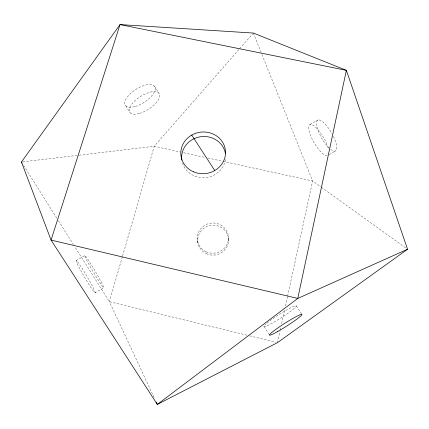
<?xml version="1.0" encoding="UTF-8"?>
<svg xmlns="http://www.w3.org/2000/svg" width="429" height="429" viewBox="0 0 429 429"><rect width="100%" height="100%" fill="white"/><g stroke="black" fill="none" stroke-linecap="round" stroke-linejoin="round"><path stroke-width="0.32" stroke-dasharray="2.15 1.61" d="M277.488 342.637L280.046 330.856M280.191 330.201L280.898 326.93M281.612 323.659L284.883 308.607M285.457 305.99L287.446 296.825M287.591 296.171L312.634 180.99L261.331 52.944M122.345 256.719L109.374 301.662L154.762 398.981M122.533 256.075L154.226 146.278L239.259 49.158M239.698 48.654L252.917 33.559M95.045 292.846A18.742 1.249 59.6 0 0 82.507 269.042A18.742 1.249 59.6 0 0 79.462 268.125A18.742 1.249 59.6 0 0 95.045 292.846L103.636 287.779A18.71 0.997 59.6 0 0 90.905 264.141A18.71 0.997 59.6 0 0 88.24 263.004A18.71 0.997 59.6 0 0 103.636 287.779M329.252 154.606L335.95 150.659M76.142 260.591L84.765 255.571M310.108 124.507L317.948 119.943M22.78 161.851L78.545 155.244M79.209 155.164L154.226 146.278L180.411 152.016M183.682 152.735L205.282 157.464M207.899 158.038L222.302 161.197M222.957 161.342L312.634 180.99L320.769 186.84M246.981 335.199L109.374 301.662L74.844 246.82M249.576 335.832L275.536 342.165M321.31 187.232L405.925 248.064M154.542 86.39L159.062 93.383M296.348 305.807L301.549 313.851M23.584 165.401L56.692 217.986M58.473 220.812L73.423 244.557M125.697 105.652L130.11 112.704M264.055 326.582L268.79 334.143M253.357 33.054L261.079 52.322M197.479 240.637L197.882 242.68M228.48 238.417L228.55 240.487M327.198 155.722A17.873 5.362 59.6 0 1 311.293 137.221A17.873 5.362 59.6 0 1 313.889 125.788A17.873 5.362 59.6 0 1 328.582 149.651M333.387 136.379A17.846 5.572 59.6 0 1 330.373 149.072A17.846 5.572 59.6 0 1 316.414 122.431A17.846 5.572 59.6 0 1 331.987 133.703M267.01 323.075A19.23 1.92 -32.5 0 1 294.777 306A19.23 1.92 -32.5 0 1 279.563 318.806A19.23 1.92 -32.5 0 1 266.093 323.847M225.488 159.497A22.045 20.581 -6.5 0 1 205.325 177.601A22.045 20.581 -6.5 0 1 182.507 163.181M139.672 113.395A17.423 7.534 -32.5 0 0 159.416 93.994A17.423 7.534 -32.5 0 0 134.352 101.341A17.423 7.534 -32.5 0 0 139.672 113.395M135.301 106.467A17.364 7.701 -32.5 0 0 154.901 87.007A17.364 7.701 -32.5 0 0 129.821 94.176A17.364 7.701 -32.5 0 0 135.301 106.467M206.097 251.753A15.61 15.095 -6.5 0 0 228.442 236.878A15.61 15.095 -6.5 0 0 204.107 225.675A15.61 15.095 -6.5 0 0 206.097 251.753M206.403 253.689A15.444 14.951 -6.5 0 0 228.512 238.964A15.444 14.951 -6.5 0 0 204.435 227.869A15.444 14.951 -6.5 0 0 206.403 253.689"/><path stroke-width="0.64" d="M21.45 162.012L120.018 24.582L253.357 33.054L346.375 70.345L407.55 249.233L277.488 342.637L157.298 404.418L51.056 240.068L21.45 162.012L22.163 163.138M407.55 249.233L297.764 298.439L157.298 404.418L156.172 402M191.736 135.081L214.747 170.538M181.805 160.065A22.045 20.581 -6.5 0 1 200.338 136.776A22.045 20.581 -6.5 0 1 225.354 153.233M346.375 70.345L297.764 298.439L51.056 240.068L120.018 24.582L346.375 70.345M277.295 331.73A19.3 1.668 -32.5 0 0 301.946 314.543A19.3 1.668 -32.5 0 0 277.67 328.078A19.3 1.668 -32.5 0 0 277.295 331.73M193.415 171.782A22.383 20.855 -6.5 0 0 225.477 151.008A22.383 20.855 -6.5 0 0 190.615 135.762A22.383 20.855 -6.5 0 0 193.415 171.782"/></g></svg>
